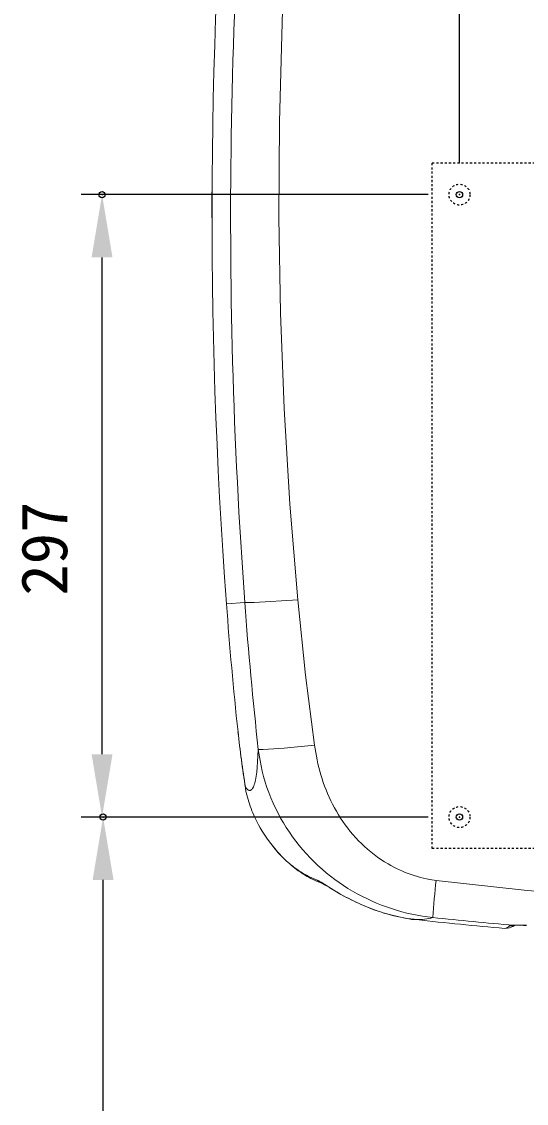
# Model space of a CAD drawing. Units: millimetres, scale not verified. Extents: x -203 to 203, y -143 to 143.
# Drawn here: x -151.8 to -127.8, y -36.8 to 14.9 of the extents above; entities that cross this region are included whole.
import ezdxf
from ezdxf.enums import TextEntityAlignment as Align

# ---------------------------------------------------------------- set-up
doc = ezdxf.new("R2010")
doc.units = ezdxf.units.MM
doc.header["$LTSCALE"] = 0.5
doc.header["$PDMODE"] = 32
doc.header["$PDSIZE"] = 0.3
doc.linetypes.add('USER2', pattern=[0.15748, 0.07874, -0.07874])
for name, color, linetype, lineweight in [('0-1_DIMENSION_LINES$02_DIMENSI', 7, 'Continuous', 25), ('0-3_DIMENSION_LINES$04_SUB_LIN', 4, 'Continuous', 18), ('0-4_DIMENSION_LINES$03_LINES', 7, 'Continuous', 18), ('0-7_DIMENSION_LINES$05_HIDE_LI', 7, 'USER2', 25)]:
    doc.layers.add(name, color=color, linetype=linetype, lineweight=lineweight)
doc.layers.add('0-2_DEFPOINTS', color=7, linetype='Continuous')
doc.styles.add('ＭＳ ゴシック', font='')
doc.styles.get('ＭＳ ゴシック').set_extended_font_data('MS Gothic')

# ---------------------------------------------------------------- blocks, each defined once
blk = doc.blocks.new('D10')
at = {"layer": '0-1_DIMENSION_LINES$02_DIMENSI'}
blk.add_line((3458.1, 2096.2), (3458.1, 2200), dxfattribs=at)
at = {"layer": '0-2_DEFPOINTS'}
blk.add_point((3458.1, 2093.2), dxfattribs=at)
blk = doc.blocks.new('D13')
at = {"layer": '0-1_DIMENSION_LINES$02_DIMENSI'}
for p, q in [((3455.1, 2033.8), (3422.1, 2033.8)), ((3424.1, 1878), (3424.1, 2027.8))]:
    blk.add_line(p, q, dxfattribs=at)
blk.add_solid([(3425.1, 2027.8), (3423.1, 2027.8), (3424.1, 2033.8)], dxfattribs=at)
at = {"layer": '0-2_DEFPOINTS'}
for p in [(3424.1, 2033.8), (3458.1, 2033.8)]:
    blk.add_point(p, dxfattribs=at)
blk = doc.blocks.new('D14')
at = {"layer": '0-1_DIMENSION_LINES$02_DIMENSI'}
for p, q in [((3455.1, 2093.2), (3422, 2093.2)), ((3424, 2039.8), (3424, 2087.2)), ((3455.1, 2033.8), (3422, 2033.8))]:
    blk.add_line(p, q, dxfattribs=at)
for points in [[(3425, 2087.2), (3423, 2087.2), (3424, 2093.2)], [(3423, 2039.8), (3425, 2039.8), (3424, 2033.8)]]:
    blk.add_solid(points, dxfattribs=at)
at = {"layer": '0-2_DEFPOINTS'}
for p in [(3424, 2093.2), (3458.1, 2093.2), (3458.1, 2033.8)]:
    blk.add_point(p, dxfattribs=at)
at = {"layer": '0-1_DIMENSION_LINES$02_DIMENSI', "style": 'ＭＳ ゴシック'}
blk.add_text('297', height=4.399, rotation=90, dxfattribs=at).set_placement((3422, 2054.929), align=Align.BOTTOM_LEFT)

msp = doc.modelspace()

# ---------------------------------------------------------------- linework, layer by layer
at = {"layer": '0-3_DIMENSION_LINES$04_SUB_LIN'}
for p, q in [((-139.3206, 17.6448), (-139.5405, 10.0694)), ((-139.5405, 10.0694), (-139.5616, 5.5133)), ((-139.5616, 5.5133), (-139.4866, 0.9522)), ((-139.4866, 0.9522), (-139.3114, -3.608)), ((-139.3114, -3.608), (-139.0361, -8.1686)), ((-139.0361, -8.1686), (-138.6665, -12.7314)), ((-141.1871, -12.8592), (-142.0648, -12.9245)), ((-141.1871, -12.8592), (-141.1747, -12.8608)), ((-141.1747, -12.8608), (-141.1608, -12.8622)), ((-141.1608, -12.8622), (-141.1438, -12.8634)), ((-141.1438, -12.8634), (-141.1224, -12.8642)), ((-141.1224, -12.8642), (-141.0592, -12.8645)), ((-141.0592, -12.8645), (-140.7384, -12.8552)), ((-140.7384, -12.8552), (-138.6665, -12.7314)), ((-138.6665, -12.7314), (-138.3, -16.3299)), ((-142.0661, -12.9246), (-142.0648, -12.9245)), ((-138.3, -16.3299), (-137.8675, -19.6636)), ((-140.5779, -20.4644), (-140.5448, -19.8709)), ((-140.5448, -19.871), (-140.5315, -19.8738)), ((-140.4606, -20.394), (-140.5448, -19.871)), ((-140.5315, -19.8738), (-140.5244, -19.8751)), ((-140.5244, -19.8751), (-140.5166, -19.8764)), ((-140.5166, -19.8764), (-140.5081, -19.8776)), ((-140.5081, -19.8776), (-140.4985, -19.8786)), ((-140.4985, -19.8786), (-140.4877, -19.8795)), ((-140.4877, -19.8795), (-140.4755, -19.8803)), ((-140.4755, -19.8803), (-140.4449, -19.8812)), ((-140.4449, -19.8812), (-140.4078, -19.8813)), ((-140.4078, -19.8813), (-140.3161, -19.8794)), ((-140.3161, -19.8794), (-140.0631, -19.8672)), ((-140.0631, -19.8672), (-139.309, -19.8088)), ((-139.309, -19.8088), (-137.8675, -19.6636)), ((-137.8675, -19.6636), (-137.8088, -20.0202)), ((-137.8088, -20.0202), (-137.7423, -20.3754)), ((-140.599, -20.723), (-140.5779, -20.4644)), ((-140.4125, -20.6541), (-140.4606, -20.394)), ((-137.7423, -20.3754), (-137.7031, -20.5549)), ((-137.7031, -20.5549), (-137.6601, -20.7336)), ((-140.6672, -21.246), (-140.6519, -21.1544)), ((-140.6519, -21.1544), (-140.6237, -20.9514)), ((-140.6237, -20.9514), (-140.599, -20.723)), ((-140.357, -20.9125), (-140.4125, -20.6541)), ((-140.3255, -21.0422), (-140.357, -20.9125)), ((-140.2916, -21.1713), (-140.3255, -21.0422)), ((-137.6601, -20.7336), (-137.6132, -20.9113)), ((-137.6132, -20.9113), (-137.5626, -21.088)), ((-137.5626, -21.088), (-137.5068, -21.2685)), ((-140.7911, -21.6831), (-140.7861, -21.6727)), ((-140.7861, -21.6727), (-140.7762, -21.651)), ((-140.7762, -21.651), (-140.7665, -21.6278)), ((-140.7665, -21.6278), (-140.757, -21.6031)), ((-140.757, -21.6031), (-140.747, -21.575)), ((-140.747, -21.575), (-140.7373, -21.5452)), ((-140.7373, -21.5452), (-140.7277, -21.5137)), ((-140.7277, -21.5137), (-140.7184, -21.4806)), ((-140.7184, -21.4806), (-140.7004, -21.4092)), ((-140.7004, -21.4092), (-140.6833, -21.3309)), ((-140.6833, -21.3309), (-140.6672, -21.246)), ((-140.2171, -21.4277), (-140.2916, -21.1713)), ((-140.1342, -21.6815), (-140.2171, -21.4277)), ((-137.5068, -21.2685), (-137.447, -21.4477)), ((-137.447, -21.4477), (-137.3833, -21.6256)), ((-137.3833, -21.6256), (-137.3156, -21.8019)), ((-141.1597, -21.679), (-141.1138, -21.7301)), ((-141.1138, -21.7301), (-141.0987, -21.746)), ((-141.0987, -21.746), (-141.0836, -21.761)), ((-141.0836, -21.761), (-141.0762, -21.7681)), ((-141.0762, -21.7681), (-141.0687, -21.7749)), ((-141.0687, -21.7749), (-141.0613, -21.7814)), ((-141.0613, -21.7814), (-141.054, -21.7874)), ((-141.054, -21.7874), (-141.0467, -21.7931)), ((-141.0467, -21.7931), (-141.0431, -21.7958)), ((-141.0431, -21.7958), (-141.0395, -21.7984)), ((-141.0395, -21.7984), (-141.0359, -21.8008)), ((-141.0359, -21.8008), (-141.0324, -21.8031)), ((-141.0324, -21.8031), (-141.0289, -21.8053)), ((-141.0289, -21.8053), (-141.0254, -21.8074)), ((-141.0254, -21.8074), (-141.0219, -21.8094)), ((-141.0219, -21.8094), (-141.0184, -21.8112)), ((-141.0184, -21.8112), (-141.0149, -21.813)), ((-141.0149, -21.813), (-141.0115, -21.8147)), ((-141.0115, -21.8147), (-141.008, -21.8162)), ((-141.008, -21.8162), (-141.0046, -21.8177)), ((-141.0046, -21.8177), (-141.0012, -21.819)), ((-141.0012, -21.819), (-140.9978, -21.8203)), ((-140.9978, -21.8203), (-140.9944, -21.8214)), ((-140.9944, -21.8214), (-140.991, -21.8225)), ((-140.991, -21.8225), (-140.9876, -21.8234)), ((-140.9876, -21.8234), (-140.9843, -21.8243)), ((-140.9843, -21.8243), (-140.981, -21.825)), ((-140.981, -21.825), (-140.9776, -21.8257)), ((-140.9776, -21.8257), (-140.9743, -21.8262)), ((-140.9743, -21.8262), (-140.971, -21.8267)), ((-140.971, -21.8267), (-140.9677, -21.827)), ((-140.9677, -21.827), (-140.9645, -21.8273)), ((-140.9645, -21.8273), (-140.9612, -21.8275)), ((-140.9612, -21.8275), (-140.958, -21.8276)), ((-140.958, -21.8276), (-140.9547, -21.8276)), ((-140.9547, -21.8276), (-140.9515, -21.8275)), ((-140.9515, -21.8275), (-140.9483, -21.8273)), ((-140.9483, -21.8273), (-140.9451, -21.827)), ((-140.9451, -21.827), (-140.9419, -21.8267)), ((-140.9419, -21.8267), (-140.9387, -21.8262)), ((-140.9387, -21.8262), (-140.9355, -21.8257)), ((-140.9355, -21.8257), (-140.9324, -21.825)), ((-140.9324, -21.825), (-140.9293, -21.8243)), ((-140.9293, -21.8243), (-140.9261, -21.8236)), ((-140.9261, -21.8236), (-140.923, -21.8227)), ((-140.923, -21.8227), (-140.92, -21.8217)), ((-140.92, -21.8217), (-140.9169, -21.8207)), ((-140.9169, -21.8207), (-140.9138, -21.8196)), ((-140.9138, -21.8196), (-140.9108, -21.8184)), ((-140.9108, -21.8184), (-140.9077, -21.8171)), ((-140.9077, -21.8171), (-140.9047, -21.8157)), ((-140.9047, -21.8157), (-140.9017, -21.8143)), ((-140.9017, -21.8143), (-140.8987, -21.8127)), ((-140.8987, -21.8127), (-140.8957, -21.8111)), ((-140.8957, -21.8111), (-140.8927, -21.8094)), ((-140.8927, -21.8094), (-140.8897, -21.8076)), ((-140.8897, -21.8076), (-140.8868, -21.8057)), ((-140.8868, -21.8057), (-140.8838, -21.8037)), ((-140.8838, -21.8037), (-140.8809, -21.8016)), ((-140.8809, -21.8016), (-140.878, -21.7995)), ((-140.878, -21.7995), (-140.8751, -21.7972)), ((-140.8751, -21.7972), (-140.8722, -21.7949)), ((-140.8722, -21.7949), (-140.8693, -21.7925)), ((-140.8693, -21.7925), (-140.8664, -21.7899)), ((-140.8664, -21.7899), (-140.8635, -21.7873)), ((-140.8635, -21.7873), (-140.8607, -21.7846)), ((-140.8607, -21.7846), (-140.8578, -21.7819)), ((-140.8578, -21.7819), (-140.855, -21.779)), ((-140.855, -21.779), (-140.8494, -21.773)), ((-140.8494, -21.773), (-140.8438, -21.7666)), ((-140.8438, -21.7666), (-140.8383, -21.7598)), ((-140.8383, -21.7598), (-140.8328, -21.7528)), ((-140.8328, -21.7528), (-140.8274, -21.7453)), ((-140.8274, -21.7453), (-140.8221, -21.7375)), ((-140.8221, -21.7375), (-140.8168, -21.7294)), ((-140.8168, -21.7294), (-140.8116, -21.7208)), ((-140.8116, -21.7208), (-140.8064, -21.7119)), ((-140.8064, -21.7119), (-140.8012, -21.7027)), ((-140.8012, -21.7027), (-140.7961, -21.6931)), ((-140.7961, -21.6931), (-140.7911, -21.6831)), ((-140.0436, -21.9328), (-140.1342, -21.6815)), ((-139.9448, -22.1841), (-140.0436, -21.9328)), ((-139.8389, -22.4324), (-139.9448, -22.1841)), ((-137.3156, -21.8019), (-137.244, -21.9764)), ((-137.244, -21.9764), (-137.1683, -22.1492)), ((-137.1683, -22.1492), (-137.0885, -22.3202)), ((-139.7257, -22.6773), (-139.8389, -22.4324)), ((-139.6053, -22.9187), (-139.7257, -22.6773)), ((-137.0885, -22.3202), (-137.0045, -22.4892)), ((-137.0045, -22.4892), (-136.9152, -22.6585)), ((-136.9152, -22.6585), (-136.8215, -22.8254)), ((-139.4804, -23.1512), (-139.6053, -22.9187)), ((-139.3486, -23.3799), (-139.4804, -23.1512)), ((-136.8215, -22.8254), (-136.7236, -22.9899)), ((-136.7236, -22.9899), (-136.6213, -23.1517)), ((-136.6213, -23.1517), (-136.5119, -23.3149)), ((-139.2101, -23.6046), (-139.3486, -23.3799)), ((-139.065, -23.8251), (-139.2101, -23.6046)), ((-136.5119, -23.3149), (-136.3981, -23.4751)), ((-136.3981, -23.4751), (-136.2799, -23.6321)), ((-136.2799, -23.6321), (-136.1575, -23.7858)), ((-138.9149, -24.0396), (-139.065, -23.8251)), ((-138.7587, -24.2497), (-138.9149, -24.0396)), ((-138.5965, -24.4552), (-138.7587, -24.2497)), ((-136.1575, -23.7858), (-136.0302, -23.9368)), ((-136.0302, -23.9368), (-135.8988, -24.0842)), ((-135.8988, -24.0842), (-135.7633, -24.2278)), ((-135.7633, -24.2278), (-135.6238, -24.3676)), ((-138.4285, -24.656), (-138.5965, -24.4552)), ((-138.2542, -24.8527), (-138.4285, -24.656)), ((-135.6238, -24.3676), (-135.4798, -24.5038)), ((-135.4798, -24.5038), (-135.3319, -24.6358)), ((-135.3319, -24.6358), (-135.1801, -24.7634)), ((-135.1801, -24.7634), (-135.0245, -24.8863)), ((-138.0744, -25.0444), (-138.2542, -24.8527)), ((-137.8892, -25.2309), (-138.0744, -25.0444)), ((-137.6987, -25.4122), (-137.8892, -25.2309)), ((-135.0245, -24.8863), (-134.8623, -25.0066)), ((-134.8623, -25.0066), (-134.6963, -25.1218)), ((-134.6963, -25.1218), (-134.5269, -25.2317)), ((-134.5269, -25.2317), (-134.3541, -25.3363)), ((-137.5065, -25.5851), (-137.6987, -25.4122)), ((-137.3094, -25.7527), (-137.5065, -25.5851)), ((-137.1078, -25.9148), (-137.3094, -25.7527)), ((-134.3541, -25.3363), (-134.2212, -25.4117)), ((-134.2212, -25.4117), (-134.0865, -25.4839)), ((-134.0865, -25.4839), (-133.9502, -25.5528)), ((-133.9502, -25.5528), (-133.8121, -25.6183)), ((-133.8121, -25.6183), (-133.6733, -25.6799)), ((-133.6733, -25.6799), (-133.533, -25.7382)), ((-133.533, -25.7382), (-133.3913, -25.7931)), ((-133.3913, -25.7931), (-133.2484, -25.8446)), ((-136.9017, -26.0713), (-137.1078, -25.9148)), ((-136.6945, -26.2199), (-136.9017, -26.0713)), ((-136.4834, -26.3629), (-136.6945, -26.2199)), ((-133.2484, -25.8446), (-133.1042, -25.8927)), ((-133.1042, -25.8927), (-132.9589, -25.9369)), ((-132.9589, -25.9369), (-132.8125, -25.9771)), ((-132.8125, -25.9771), (-132.665, -26.0125)), ((-132.665, -26.0125), (-132.5153, -26.0435)), ((-132.5153, -26.0435), (-132.3648, -26.0706)), ((-132.3648, -26.0706), (-132.0624, -26.1184)), ((-132.0625, -26.1186), (-127.866, -26.5843)), ((-136.2683, -26.5003), (-136.4834, -26.3629)), ((-136.0497, -26.6319), (-136.2683, -26.5003)), ((-135.8268, -26.7581), (-136.0497, -26.6319)), ((-135.6006, -26.8783), (-135.8268, -26.7581)), ((-127.866, -26.5843), (-123.6626, -26.9558)), ((-135.6473, -27.2695), (-135.6458, -27.2661)), ((-135.3712, -26.9925), (-135.6006, -26.8783)), ((-135.1388, -27.1005), (-135.3712, -26.9925)), ((-134.9049, -27.2017), (-135.1388, -27.1005)), ((-134.6682, -27.2967), (-134.9049, -27.2017)), ((-134.4292, -27.3857), (-134.6682, -27.2967)), ((-134.1878, -27.4687), (-134.4292, -27.3857)), ((-133.9476, -27.5448), (-134.1878, -27.4687)), ((-133.7056, -27.6145), (-133.9476, -27.5448)), ((-133.4617, -27.6774), (-133.7056, -27.6145)), ((-133.2161, -27.7327), (-133.4617, -27.6774)), ((-132.9678, -27.7806), (-133.2161, -27.7327)), ((-132.7183, -27.8222), (-132.9678, -27.7806)), ((-132.2174, -27.8954), (-132.7183, -27.8222))]:
    msp.add_line(p, q, dxfattribs=at)
for centre, radius, start, end in [((108.6899, 5.5845), 250.5567, 173.70452, 184.22142), ((29.5575, -0.7556), 171.1731, 184.05478, 186.41176), ((-101.7347, -29.6576), 30.5335, 173.34389, 176.69138), ((-132.9785, -25.0183), 2.9761, 269.37024, 284.81093), ((-111.0541, 173.4207), 202.4256, 263.99875, 265.09533)]:
    msp.add_arc(centre, radius, start, end, dxfattribs=at)
at = {"layer": '0-4_DIMENSION_LINES$03_LINES'}
for p, q in [((-141.5155, -19.0327), (-141.5142, -19.0325)), ((-141.1597, -21.6791), (-141.1596, -21.6922)), ((-141.1596, -21.6922), (-141.1592, -21.7052)), ((-141.1592, -21.7052), (-141.1578, -21.7312)), ((-141.1578, -21.7312), (-141.1555, -21.757)), ((-141.1555, -21.757), (-141.1524, -21.7826)), ((-141.1507, -21.7173), (-141.1529, -21.7079)), ((-141.1524, -21.7826), (-141.1487, -21.8081)), ((-141.1487, -21.8081), (-141.1442, -21.8335)), ((-141.1442, -21.8335), (-141.1392, -21.8587)), ((-141.1392, -21.8587), (-141.1337, -21.8838)), ((-141.1337, -21.8838), (-141.1214, -21.9336)), ((-141.1214, -21.9336), (-140.9983, -22.3718)), ((-140.9983, -22.3718), (-140.9698, -22.466)), ((-140.9698, -22.466), (-140.9322, -22.5778)), ((-140.9322, -22.5778), (-140.8922, -22.687)), ((-140.8922, -22.687), (-140.8504, -22.7945)), ((-140.8504, -22.7945), (-140.8075, -22.8994)), ((-140.8075, -22.8994), (-140.7606, -23.0075)), ((-140.7606, -23.0075), (-140.7126, -23.1127)), ((-140.7126, -23.1127), (-140.6636, -23.2147)), ((-140.6636, -23.2147), (-140.6139, -23.3136)), ((-140.6139, -23.3136), (-140.5323, -23.4676)), ((-140.5323, -23.4676), (-140.4506, -23.6128)), ((-140.4506, -23.6128), (-140.3579, -23.7682)), ((-140.3579, -23.7682), (-140.268, -23.911)), ((-140.268, -23.911), (-140.1724, -24.0555)), ((-140.1724, -24.0555), (-140.1032, -24.1558)), ((-140.1032, -24.1558), (-139.9536, -24.3613)), ((-139.9536, -24.3613), (-139.8233, -24.5262)), ((-139.9075, -24.4185), (-139.8101, -24.547)), ((-139.8233, -24.5262), (-139.6914, -24.6866)), ((-139.8101, -24.547), (-139.7388, -24.636)), ((-139.7388, -24.636), (-139.6656, -24.722)), ((-139.6914, -24.6866), (-139.6245, -24.7637)), ((-139.6656, -24.722), (-139.5909, -24.8055)), ((-139.6245, -24.7637), (-139.5569, -24.8387)), ((-139.5909, -24.8055), (-139.5151, -24.8871)), ((-139.5569, -24.8387), (-139.4197, -24.9829)), ((-139.5151, -24.8871), (-139.3629, -25.0445)), ((-139.4197, -24.9829), (-139.28, -25.1204)), ((-139.3629, -25.0445), (-139.2855, -25.121)), ((-139.2855, -25.121), (-139.2071, -25.1958)), ((-139.28, -25.1204), (-139.2092, -25.1865)), ((-139.2092, -25.1865), (-139.1378, -25.2509)), ((-139.2071, -25.1958), (-139.1286, -25.2678)), ((-139.1378, -25.2509), (-139.0658, -25.3135)), ((-139.1286, -25.2678), (-139.0491, -25.3379)), ((-139.0658, -25.3135), (-138.9931, -25.3743)), ((-139.0491, -25.3379), (-138.9686, -25.4062)), ((-138.9931, -25.3743), (-138.9197, -25.4333)), ((-138.9686, -25.4062), (-138.8869, -25.4727)), ((-138.9197, -25.4333), (-138.8457, -25.4905)), ((-138.8869, -25.4727), (-138.8056, -25.5365)), ((-138.8457, -25.4905), (-138.7154, -25.5859)), ((-138.8056, -25.5365), (-138.7232, -25.5987)), ((-138.7232, -25.5987), (-138.6397, -25.6592)), ((-138.7154, -25.5859), (-138.6494, -25.6317)), ((-138.6494, -25.6317), (-138.5829, -25.676)), ((-138.6397, -25.6592), (-138.5552, -25.7179)), ((-138.5829, -25.676), (-138.5158, -25.7191)), ((-138.5552, -25.7179), (-138.4711, -25.774)), ((-138.5158, -25.7191), (-138.4482, -25.7608)), ((-138.4711, -25.774), (-138.3859, -25.8283)), ((-138.4482, -25.7608), (-138.3113, -25.8404)), ((-138.3859, -25.8283), (-138.2996, -25.8808)), ((-138.3113, -25.8404), (-138.242, -25.8784)), ((-138.2996, -25.8808), (-138.2122, -25.9313)), ((-138.242, -25.8784), (-138.1721, -25.915)), ((-138.2122, -25.9313), (-138.1258, -25.9787)), ((-138.1721, -25.915), (-138.1015, -25.9502)), ((-138.1258, -25.9787), (-138.0385, -26.0243)), ((-138.1015, -25.9502), (-138.0302, -25.9839)), ((-138.0385, -26.0243), (-137.8614, -26.1114)), ((-138.0302, -25.9839), (-137.958, -26.0159)), ((-137.958, -26.0159), (-137.7388, -26.1064)), ((-137.8614, -26.1114), (-137.7733, -26.1524)), ((-137.7733, -26.1524), (-137.6841, -26.1916)), ((-137.7388, -26.1064), (-137.7049, -26.122)), ((-137.7049, -26.122), (-137.6864, -26.1311)), ((-137.6864, -26.1311), (-137.6662, -26.1416)), ((-137.6841, -26.1916), (-137.639, -26.2101)), ((-137.6662, -26.1416), (-137.6427, -26.1547)), ((-137.6427, -26.1547), (-137.5488, -26.2106)), ((-137.639, -26.2101), (-137.5936, -26.2278)), ((-137.5936, -26.2278), (-137.5477, -26.2446)), ((-137.5488, -26.2106), (-136.9031, -26.6132)), ((-137.5477, -26.2446), (-137.4857, -26.2654)), ((-136.9031, -26.6132), (-136.6037, -26.7887)), ((-135.6458, -27.2661), (-135.1821, -27.4579)), ((-135.1821, -27.4579), (-134.9484, -27.5473)), ((-134.9484, -27.5473), (-134.8306, -27.5892)), ((-134.8306, -27.5892), (-134.7122, -27.6287)), ((-134.7122, -27.6287), (-134.5914, -27.6663)), ((-134.5914, -27.6663), (-134.4698, -27.7014)), ((-134.4698, -27.7014), (-134.2248, -27.7662)), ((-134.2248, -27.7662), (-133.5509, -27.924)), ((-133.5509, -27.924), (-133.4613, -27.9427)), ((-133.4613, -27.9427), (-133.3716, -27.9595)), ((-133.3716, -27.9595), (-133.2817, -27.9737)), ((-133.2817, -27.9737), (-133.2366, -27.9797)), ((-133.2366, -27.9797), (-133.1914, -27.9847)), ((-133.1914, -27.9847), (-133.1462, -27.9888)), ((-133.1462, -27.9888), (-133.1009, -27.9918)), ((-133.1009, -27.9918), (-133.0556, -27.9937)), ((-133.0556, -27.9937), (-133.0101, -27.9943)), ((-128.3895, -28.2711), (-128.3894, -28.2711)), ((-128.3895, -28.2711), (-128.3895, -28.2711)), ((-128.3895, -28.2711), (-128.3895, -28.2711)), ((-128.3895, -28.2711), (-128.3895, -28.2711)), ((-128.3895, -28.2711), (-128.3895, -28.2711)), ((-128.3895, -28.2711), (-128.3895, -28.2711)), ((-128.3894, -28.2711), (-128.3895, -28.2711)), ((-128.3893, -28.271), (-128.3894, -28.2711)), ((-128.3894, -28.2711), (-128.3891, -28.2711)), ((-128.3894, -28.2711), (-128.3894, -28.2711)), ((-128.3884, -28.2709), (-128.3893, -28.271)), ((-128.3891, -28.2711), (-128.3704, -28.2694)), ((-128.3704, -28.2694), (-128.3623, -28.2689)), ((-128.3623, -28.2689), (-128.3415, -28.2682)), ((-128.361, -28.2636), (-128.3107, -28.2649)), ((-128.3415, -28.2682), (-128.309, -28.2678)), ((-128.799, -28.4148), (-128.6604, -28.4079))]:
    msp.add_line(p, q, dxfattribs=at)
for centre, radius, start, end in [((108.25, 5.6711), 251.0059, 174.97061, 184.24862), ((108.25, 5.6711), 251.0045, 174.97061, 184.24862), ((36.5871, 0.1), 179.126, 184.16972, 186.13149), ((-88.3615, -13.2741), 53.4642, 186.18316, 189.07675), ((-90.0818, -13.4897), 51.7302, 186.151, 189.10693), ((-137.1242, -25.4017), 0.9351, 228.90489, 250.03542), ((-111.3773, 16.3873), 50.0096, 238.5127, 239.74499), ((-128.8121, -12.3536), 16.4037, 241.64151, 245.3805), ((-129.5437, -13.7911), 14.7956, 241.62654, 245.63664), ((-132.1329, -19.599), 8.4366, 245.38346, 263.33394), ((-111, 171.15), 200.3569, 263.69276, 264.90333), ((-111, 171.15), 200.3572, 263.69276, 264.90295), ((-128.9165, -27.8913), 0.5365, 282.65003, 312.06662), ((-128.7795, -27.6134), 0.7986, 278.52668, 304.95507), ((-128.4087, -28.6568), 0.396, 83.08112, 111.98853), ((-128.5099, -27.8306), 0.4613, 264.14413, 287.98007), ((-128.0602, -31.7412), 3.4906, 85.03414, 94.9449), ((-128.1186, -32.4064), 4.1433, 85.02562, 92.65762)]:
    msp.add_arc(centre, radius, start, end, dxfattribs=at)
at = {"layer": '0-7_DIMENSION_LINES$05_HIDE_LI'}
for p, q in [((-89.75, 8.1), (-132.25, 8.1)), ((-132.25, -24.6), (-132.25, 8.1)), ((-89.75, -24.6), (-132.25, -24.6))]:
    msp.add_line(p, q, dxfattribs=at)
for centre in [(-130.95, 6.6), (-130.95, -23.1)]:
    msp.add_circle(centre, 0.5, dxfattribs=at)

# ---------------------------------------------------------------- block references
at = {"layer": '0-1_DIMENSION_LINES$02_DIMENSI', "xscale": 0.5, "yscale": 0.5}
for name in ['D10', 'D14', 'D13']:
    msp.add_blockref(name, (-1860, -1040), dxfattribs=at)

doc.saveas('drawing.dxf')
